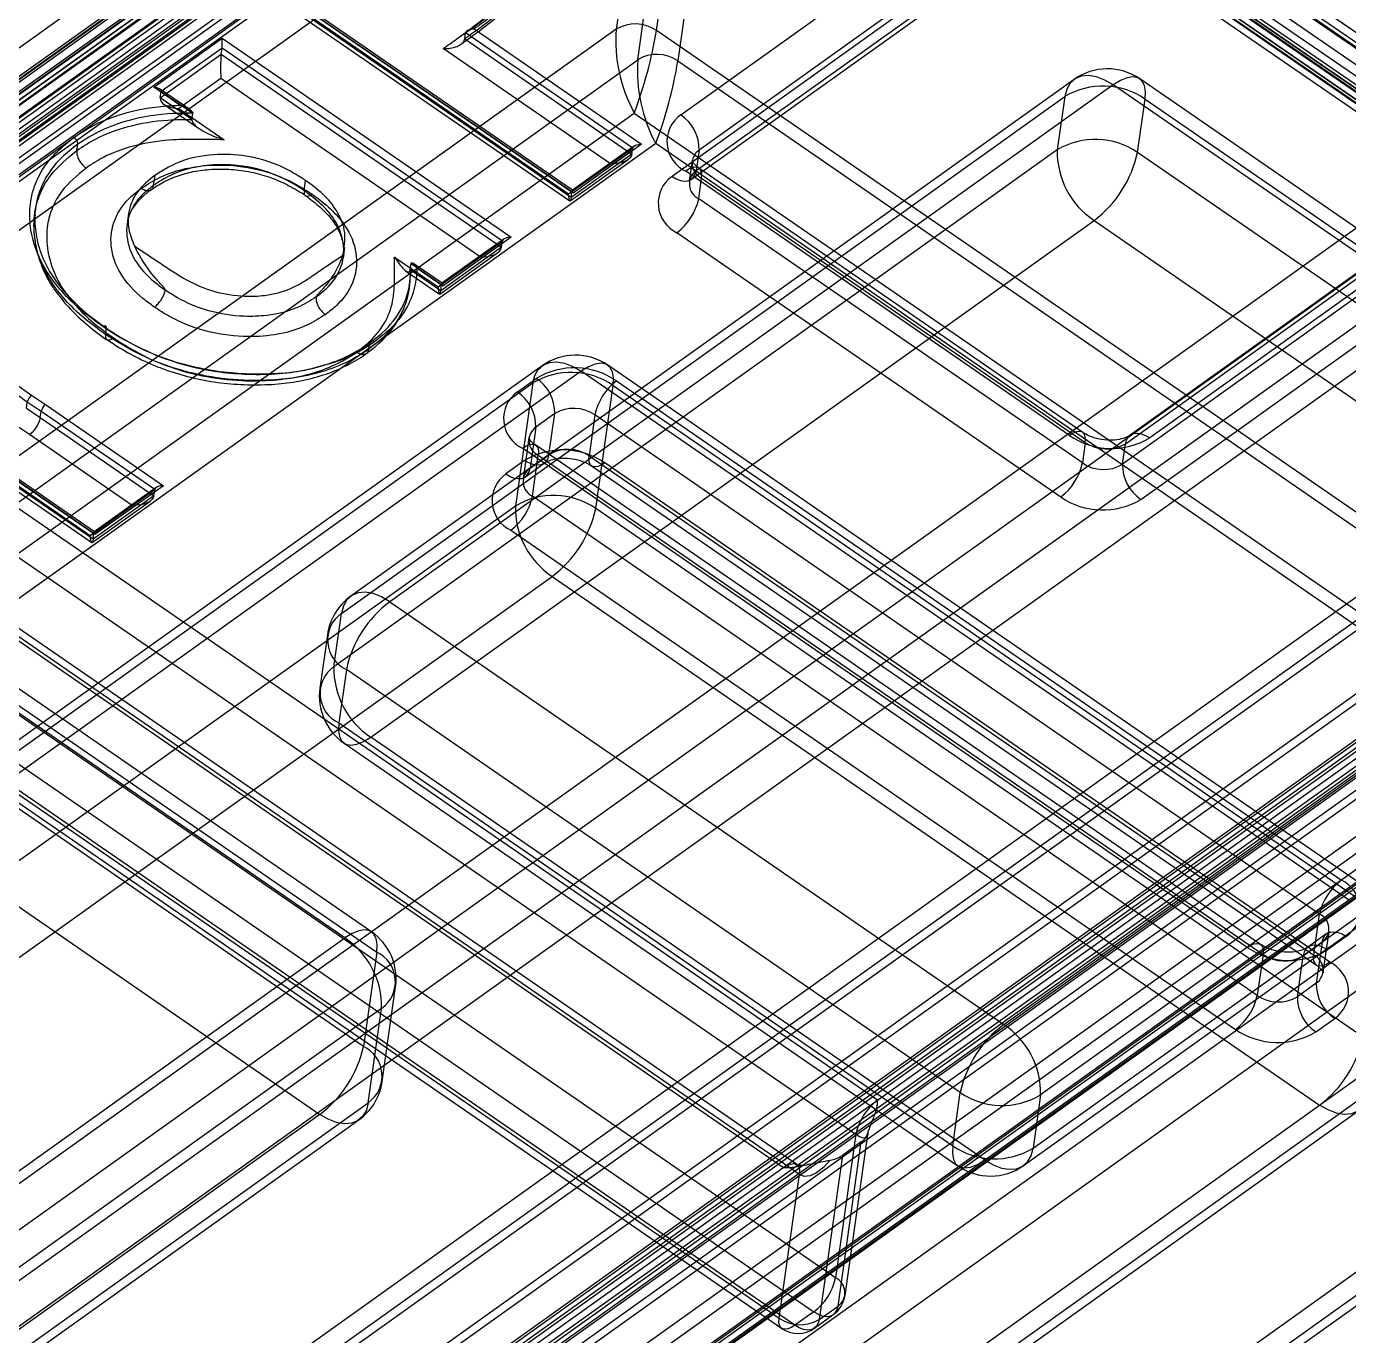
# Model space of a CAD drawing. Header units: inches. Extents: x -1.33 to 1.18, y -0.89 to 1.54.
# Drawn here: x -0.206 to 0.704, y -0.08 to 0.821 of the extents above; entities that cross this region are included whole.
import ezdxf

# ---------------------------------------------------------------- set-up
doc = ezdxf.new("R2010")
doc.units = ezdxf.units.IN
doc.header["$MEASUREMENT"] = 0

msp = doc.modelspace()

# ---------------------------------------------------------------- linework, layer by layer
at = {"color": 7, "linetype": 'Continuous', "lineweight": 25}
for p, q in [((0.23125, 1.12251), (-1.27289, 0.04774)), ((0.25748, 1.11926), (-1.11699, 0.13714)), ((-1.2166, 0.0561), (0.25132, 1.10487)), ((0.25293, 1.10782), (-1.21499, 0.05905)), ((0.25965, 1.10687), (-1.20827, 0.0581)), ((-1.15433, 0.10086), (0.24607, 1.10151)), ((1.05418, 0.56865), (0.27347, 1.10645)), ((1.05877, 0.5697), (0.27806, 1.1075)), ((0.27896, 1.10402), (1.05967, 0.56622)), ((0.24146, 1.09372), (-1.2887, 0.00048)), ((-1.19816, 0.05297), (0.26716, 1.09988)), ((1.11522, 0.50759), (0.26407, 1.09391)), ((0.26716, 1.09988), (1.04494, 0.5641)), ((-1.29193, -0.00543), (0.23823, 1.08781)), ((0.2549, 1.09182), (-1.27526, -0.00142)), ((0.21183, 1.08713), (-1.18858, 0.08648)), ((0.21345, 1.09009), (-1.18696, 0.08944)), ((-1.18173, 0.08936), (0.21868, 1.09001)), ((-1.1608, 0.08905), (0.23961, 1.08969)), ((0.23823, 1.08781), (0.20028, 0.81946)), ((0.22792, 0.81862), (0.26587, 1.08696)), ((1.10605, 0.5055), (0.2549, 1.09182)), ((0.26587, 1.08696), (1.11702, 0.50064)), ((0.30496, 1.08593), (1.00939, 0.60072)), ((0.31819, 1.08697), (1.02262, 0.60176)), ((1.02683, 0.59855), (0.3224, 1.08376)), ((0.24057, 1.07777), (-1.25061, 0.01226)), ((-1.2415, 0.00923), (0.24968, 1.07473)), ((-1.23988, 0.01218), (0.25129, 1.07769)), ((0.26511, 1.07727), (1.07227, 0.5213)), ((1.07998, 0.52082), (0.27282, 1.07679)), ((-1.23827, 0.01677), (0.22965, 1.06554)), ((0.24632, 1.06956), (-1.2216, 0.02079)), ((0.25405, 1.07387), (-1.17237, 0.05475)), ((0.26215, 1.06867), (-1.15908, 0.05326)), ((0.27559, 1.06678), (-1.14564, 0.05136)), ((-1.09164, 0.08867), (0.28284, 1.07079)), ((0.2151, 0.79846), (0.25405, 1.07387)), ((0.28169, 1.07303), (0.24274, 0.79762)), ((0.26601, 1.07379), (1.07317, 0.51782)), ((1.05468, 0.53091), (0.27396, 1.06871)), ((1.01544, 0.56757), (0.28169, 1.07303)), ((0.28284, 1.07079), (0.95792, 0.6058)), ((-1.22483, 0.01488), (0.24309, 1.06365)), ((-1.16232, 0.04735), (0.25892, 1.06276)), ((0.27577, 1.06177), (1.05648, 0.52397)), ((0.28493, 1.06386), (1.06565, 0.52606)), ((0.25692, 1.04864), (-1.16431, 0.03322)), ((-1.15164, 0.00899), (0.2696, 1.02441)), ((-0.36178, -0.11485), (1.14236, 0.95992)), ((0.24469, 0.76051), (0.47811, 0.92727)), ((1.16771, 0.91146), (-0.33643, -0.16331)), ((1.0238, 0.9068), (-0.37661, -0.09385)), ((0.49078, 0.90304), (0.25737, 0.73628)), ((0.1706, 0.7067), (-0.09944, 0.89269)), ((0.17019, 0.70865), (-0.09537, 0.89157)), ((0.16925, 0.70351), (-0.09491, 0.88546)), ((-0.09431, 0.8897), (0.16985, 0.70775)), ((0.47211, 0.8849), (0.2387, 0.71814)), ((0.25214, 0.71624), (0.48556, 0.88301)), ((0.25537, 0.72215), (0.48879, 0.88892)), ((-0.09226, 0.88078), (0.1684, 0.70124)), ((-0.08208, 0.87798), (0.1674, 0.70613)), ((-0.35125, -0.14231), (1.04916, 0.85834)), ((0.20028, 0.81946), (-1.32988, -0.27378)), ((0.10252, 0.81965), (0.21767, 0.74034)), ((-0.11809, 0.77956), (-0.07101, 0.8132)), ((-0.07101, 0.8132), (0.1279, 0.67619)), ((0.096, 0.81276), (0.0966, 0.81699)), ((0.096, 0.81276), (0.21115, 0.73344)), ((0.21175, 0.73768), (0.0966, 0.81699)), ((1.07907, 0.2323), (0.22792, 0.81862)), ((-0.11356, 0.77233), (-0.07166, 0.80226)), ((-0.07106, 0.8065), (-0.11296, 0.77657)), ((-0.07166, 0.80226), (-0.07106, 0.8065)), ((-0.07166, 0.80226), (0.12138, 0.6693)), ((0.12198, 0.67354), (-0.07106, 0.8065)), ((0.19633, 0.7268), (0.08119, 0.80611)), ((-1.21132, -0.22066), (0.2151, 0.79846)), ((0.24274, 0.79762), (0.97649, 0.29217)), ((-0.07181, 0.78552), (-0.10073, 0.76485)), ((0.10656, 0.66266), (-0.07181, 0.78552)), ((0.51552, 0.78488), (0.01757, 0.42911)), ((0.98338, 0.49412), (0.56074, 0.78526)), ((-0.10002, 0.76712), (-0.11809, 0.77956)), ((-0.09325, 0.76414), (-0.11402, 0.77844)), ((-0.11356, 0.77233), (-0.11296, 0.77657)), ((-0.11296, 0.77657), (-0.09121, 0.76159)), ((0.5424, 0.78109), (0.04445, 0.42532)), ((0.96504, 0.48995), (0.5424, 0.78109)), ((-0.09181, 0.75735), (-0.11356, 0.77233)), ((-0.1109, 0.76765), (-0.0867, 0.75098)), ((-0.10073, 0.76485), (-0.06952, 0.74335)), ((0.01111, 0.41729), (0.50906, 0.77306)), ((0.50906, 0.77306), (0.50387, 0.73634)), ((0.55915, 0.73465), (0.56434, 0.77137)), ((0.56434, 0.77137), (0.98698, 0.48023)), ((-1.29156, -0.31298), (0.21267, 0.76173)), ((-0.09181, 0.75735), (-0.09121, 0.76159)), ((0.21267, 0.76173), (1.03447, 0.19563)), ((0.22749, 0.74073), (-1.173, -0.25986)), ((-0.17104, 0.73601), (-0.17044, 0.74025)), ((0.16985, 0.70775), (0.21175, 0.73768)), ((0.21278, 0.73914), (0.17011, 0.70865)), ((0.21767, 0.74034), (0.1706, 0.7067)), ((0.21115, 0.73344), (0.21175, 0.73768)), ((0.93189, 0.2555), (0.22749, 0.74073)), ((0.50387, 0.73634), (0.00591, 0.38057)), ((0.1686, 0.70124), (0.20857, 0.7298)), ((0.21115, 0.73344), (0.16925, 0.70351)), ((0.25255, 0.72892), (0.25056, 0.7148)), ((0.25737, 0.73628), (0.25537, 0.72215)), ((0.98179, 0.44351), (0.55915, 0.73465)), ((0.1674, 0.70613), (0.19633, 0.7268)), ((0.51226, 0.5398), (0.24811, 0.72176)), ((0.52143, 0.54189), (0.25728, 0.72385)), ((-0.11822, 0.71197), (-0.11722, 0.71903)), ((-0.01457, 0.70835), (-0.01357, 0.71541)), ((0.25708, 0.70278), (0.25908, 0.7169)), ((0.25908, 0.7169), (0.52323, 0.53494)), ((0.16925, 0.70351), (0.16985, 0.70775)), ((0.52123, 0.52082), (0.25708, 0.70278)), ((0.55087, 0.5341), (0.78428, 0.70086)), ((0.78752, 0.70677), (0.5541, 0.54)), ((0.80096, 0.70488), (0.56754, 0.53811)), ((-0.19939, 0.69692), (-0.19998, 0.69269)), ((-0.13538, 0.69261), (-0.13638, 0.68555)), ((0.03127, 0.33211), (0.52922, 0.68787)), ((0.52922, 0.68787), (0.95186, 0.39673)), ((0.78229, 0.68674), (0.54887, 0.51997)), ((0.08008, 0.6436), (0.12198, 0.67354)), ((0.12301, 0.67499), (0.08034, 0.64451)), ((0.1279, 0.67619), (0.08083, 0.64255)), ((0.12138, 0.6693), (0.12198, 0.67354)), ((0.24212, 0.67939), (0.50627, 0.49743)), ((0.01244, 0.66217), (0.01343, 0.66923)), ((0.07883, 0.6371), (0.1188, 0.66566)), ((0.12138, 0.6693), (0.07949, 0.63936)), ((0.04777, 0.66256), (0.07763, 0.64199)), ((0.05842, 0.65387), (0.05902, 0.65811)), ((0.05902, 0.65811), (0.08008, 0.6436)), ((0.08043, 0.64451), (0.06028, 0.65838)), ((0.07763, 0.64199), (0.10656, 0.66266)), ((0.56155, 0.49574), (0.79496, 0.66251)), ((0.05528, 0.65319), (0.07863, 0.6371)), ((0.07949, 0.63936), (0.05842, 0.65387)), ((0.08083, 0.64255), (0.06322, 0.65468)), ((0.05773, 0.64147), (0.05833, 0.6457)), ((0.07949, 0.63936), (0.08008, 0.6436)), ((-0.38321, -0.36829), (0.99126, 0.61383)), ((-0.15132, 0.60938), (-0.15072, 0.61361)), ((0.95792, 0.6058), (-0.41656, -0.37632)), ((-0.38967, -0.3801), (0.9848, 0.60201)), ((-0.15856, 0.4715), (-0.35747, 0.60851)), ((-0.15896, 0.47346), (-0.3534, 0.60739)), ((-0.1599, 0.46831), (-0.35294, 0.60128)), ((-0.35234, 0.60552), (-0.1593, 0.47255)), ((0.03004, 0.59928), (0.03064, 0.60352)), ((-0.35029, 0.5966), (-0.16075, 0.46605)), ((-0.34012, 0.5938), (-0.16175, 0.47094)), ((0.14932, 0.58772), (-0.83621, -0.11641)), ((0.1762, 0.58393), (-0.80933, -0.12019)), ((0.38023, 0.082), (-0.34765, 0.58341)), ((0.7045, 0.22), (0.1762, 0.58393)), ((0.72284, 0.22418), (0.19454, 0.5881)), ((-0.84267, -0.12822), (0.14286, 0.5759)), ((1.00921, 0.57587), (-0.3912, -0.42478)), ((0.14286, 0.5759), (0.13087, 0.49116)), ((0.13229, 0.56975), (0.14525, 0.57901)), ((0.18616, 0.48947), (0.19814, 0.57421)), ((0.19814, 0.57421), (0.72644, 0.21029)), ((0.20054, 0.57732), (0.69949, 0.23361)), ((-0.41776, -0.45005), (1.00347, 0.56537)), ((-0.20215, 0.5674), (-0.1926, 0.56101)), ((1.04494, 0.5641), (-0.42039, -0.48281)), ((-0.41288, -0.4898), (1.05504, 0.55897)), ((-0.36262, 0.56002), (0.36526, 0.05861)), ((-0.20573, 0.55847), (-0.20513, 0.56271)), ((-0.20573, 0.55847), (-0.19617, 0.55208)), ((-0.19557, 0.55632), (-0.20513, 0.56271)), ((-0.19617, 0.55208), (-0.19557, 0.55632)), ((-0.11741, 0.50248), (-0.19557, 0.55632)), ((-0.1926, 0.56101), (-0.11148, 0.50514)), ((1.02166, 0.55322), (-0.41055, -0.47004)), ((-0.40927, -0.47092), (1.01715, 0.5482)), ((1.06138, 0.54685), (-0.40654, -0.50192)), ((-0.20359, 0.54035), (-0.21316, 0.54674)), ((-0.19617, 0.55208), (-0.11801, 0.49825)), ((0.15793, 0.55478), (0.14496, 0.54551)), ((0.15394, 0.52653), (0.15793, 0.55478)), ((0.18557, 0.55393), (0.18158, 0.52569)), ((0.68452, 0.21023), (0.18557, 0.55393)), ((-0.41249, 0.53708), (0.31539, 0.03567)), ((1.01615, 0.54114), (-0.40509, -0.47428)), ((0.32456, 0.03776), (-0.40332, 0.53917)), ((-0.13283, 0.49161), (-0.20359, 0.54035)), ((0.14015, 0.53816), (0.13615, 0.50991)), ((0.14496, 0.54551), (0.14097, 0.51727)), ((0.32636, 0.03082), (-0.40152, 0.53222)), ((1.02878, 0.53202), (-0.37163, -0.46863)), ((0.63465, 0.18729), (0.1357, 0.531)), ((0.64382, 0.18938), (0.14487, 0.53308)), ((0.52323, 0.53494), (0.52123, 0.52082)), ((0.54887, 0.51997), (0.55087, 0.5341)), ((0.99748, 0.523), (-0.42375, -0.49242)), ((-0.41031, -0.49431), (1.01092, 0.52111)), ((-0.40708, -0.4884), (1.01415, 0.52702)), ((-0.36674, -0.4796), (1.03367, 0.52105)), ((0.13726, 0.52252), (0.1243, 0.51325)), ((0.13774, 0.51136), (0.1507, 0.52062)), ((0.14097, 0.51727), (0.15394, 0.52653)), ((0.14268, 0.49789), (0.14667, 0.52614)), ((0.14667, 0.52614), (0.64562, 0.18243)), ((0.18158, 0.52569), (0.68053, 0.18198)), ((0.6915, 0.17712), (0.19255, 0.52083)), ((1.07313, 0.51161), (-0.41805, -0.5539)), ((-0.41153, -0.53723), (1.05638, 0.51154)), ((-0.39235, -0.55877), (1.11179, 0.516)), ((0.18338, 0.51874), (0.68233, 0.17503)), ((0.01345, 0.1938), (-0.43561, 0.50313)), ((-0.42411, -0.58774), (1.10605, 0.5055)), ((0.03179, 0.19797), (-0.41727, 0.50731)), ((-0.39882, -0.57059), (1.10533, 0.50418)), ((-0.1593, 0.47255), (-0.11741, 0.50248)), ((-0.11638, 0.50394), (-0.15904, 0.47346)), ((-0.11148, 0.50514), (-0.15856, 0.4715)), ((-0.11801, 0.49825), (-0.11741, 0.50248)), ((-0.41367, 0.49341), (0.03539, 0.18408)), ((-0.4092, -0.56729), (1.08197, 0.49821)), ((-0.16175, 0.47094), (-0.13283, 0.49161)), ((-0.16055, 0.46605), (-0.12059, 0.4946)), ((-0.11801, 0.49825), (-0.1599, 0.46831)), ((0.64163, 0.15419), (0.14268, 0.49789)), ((0.13087, 0.49116), (-0.85466, -0.21296)), ((1.06906, 0.48731), (-0.39886, -0.56146)), ((0.71446, 0.12555), (0.18616, 0.48947)), ((0.46709, 0.13418), (0.96504, 0.48995)), ((1.11873, 0.48127), (-0.41143, -0.61197)), ((0.12771, 0.4745), (0.62666, 0.1308)), ((-0.1599, 0.46831), (-0.1593, 0.47255)), ((0.35128, -0.04025), (-0.3766, 0.46115)), ((-0.8293, -0.26143), (0.15623, 0.44269)), ((-0.39156, 0.43777), (0.33632, -0.06364)), ((0.15623, 0.44269), (0.68453, 0.07877)), ((0.9904, 0.44148), (0.49245, 0.08572)), ((0.0262, 0.11911), (-0.42285, 0.42845)), ((-0.4155, 0.43336), (0.31238, -0.06805)), ((0.32335, -0.07291), (-0.40453, 0.4285)), ((-0.4137, 0.42641), (0.31418, -0.07499)), ((0.04445, 0.42532), (0.46709, 0.13418)), ((0.00591, 0.38057), (0.01111, 0.41729)), ((0.00148, 0.40259), (-0.00372, 0.36587)), ((0.48726, 0.049), (0.98521, 0.40476)), ((-0.28103, -0.48412), (0.95186, 0.39673)), ((0.48079, 0.03718), (0.97874, 0.39295)), ((-0.45278, 0.38167), (-0.00373, 0.07233)), ((0.01452, 0.37855), (0.00933, 0.34182)), ((0.43716, 0.08741), (0.01452, 0.37855)), ((0.00933, 0.34182), (0.43197, 0.05068)), ((0.01293, 0.32793), (0.43557, 0.03679)), ((0.45391, 0.04097), (0.03127, 0.33211)), ((0.9782, 0.27279), (-0.44822, -0.74633)), ((-0.4686, -0.74509), (0.93189, 0.2555)), ((-0.45276, -0.75677), (0.96981, 0.2596)), ((-0.44938, -0.88032), (1.08078, 0.21292)), ((0.68053, 0.18198), (0.68452, 0.21023)), ((-0.68679, -0.3065), (0.01345, 0.1938)), ((1.03447, 0.19563), (-0.46976, -0.87908)), ((-0.45391, -0.89076), (1.07239, 0.19973)), ((0.68946, 0.19676), (0.67649, 0.1875)), ((0.68705, 0.16996), (0.69105, 0.19821)), ((0.7029, 0.19487), (0.68994, 0.1856)), ((0.03539, 0.18408), (0.0262, 0.11911)), ((0.64562, 0.18243), (0.64163, 0.15419)), ((0.67326, 0.18159), (0.68623, 0.19085)), ((0.68623, 0.19085), (0.68224, 0.16261)), ((0.66927, 0.15334), (0.67326, 0.18159)), ((0.72986, 0.17154), (-0.25567, -0.53258)), ((0.03925, 0.09507), (0.04844, 0.16004)), ((0.68224, 0.16261), (0.66927, 0.15334)), ((0.03881, 0.14533), (-0.66144, -0.35497)), ((0.02962, 0.08036), (0.03881, 0.14533)), ((0.68195, 0.12911), (0.69491, 0.13837)), ((0.43197, 0.05068), (0.43716, 0.08741)), ((0.49245, 0.08572), (0.48726, 0.049)), ((-0.67063, -0.41993), (0.02962, 0.08036)), ((-0.00373, 0.07233), (-0.70397, -0.42796)), ((-0.67709, -0.43175), (0.02315, 0.06855)), ((0.36526, 0.05861), (0.35128, -0.04025)), ((0.35781, -0.05228), (0.37344, 0.05827)), ((0.35299, -0.05963), (0.36897, 0.05336)), ((0.36897, 0.05336), (0.356, 0.0441)), ((0.356, 0.0441), (0.34002, -0.06889)), ((0.31238, -0.06805), (0.32636, 0.03082)), ((0.33632, -0.06364), (0.32335, -0.07291)), ((0.34002, -0.06889), (0.35299, -0.05963)), ((0.33679, -0.0748), (0.34976, -0.06554))]:
    msp.add_line(p, q, dxfattribs=at)
at = {"color": 7, "linetype": 'Continuous', "lineweight": 25, "flags": 128}
for points in [[(0.5424, 0.78109), (0.5366, 0.78449), (0.53087, 0.78668), (0.52542, 0.78756), (0.52048, 0.78711), (0.51622, 0.78535), (0.51282, 0.78233), (0.5104, 0.77818), (0.50906, 0.77306)], [(0.56434, 0.77137), (0.56462, 0.77653), (0.5639, 0.78077), (0.56219, 0.78394), (0.55957, 0.78592), (0.55614, 0.78662), (0.55202, 0.78603), (0.54739, 0.78416), (0.5424, 0.78109)], [(-0.11809, 0.77956), (-0.11702, 0.77947), (-0.116, 0.77928), (-0.11508, 0.77899), (-0.11429, 0.77861), (-0.11367, 0.77817), (-0.11322, 0.77766), (-0.11299, 0.77712), (-0.11296, 0.77657)], [(-0.11356, 0.77233), (-0.11349, 0.77095), (-0.11289, 0.7696), (-0.11178, 0.76834), (-0.11021, 0.76721), (-0.10824, 0.76627), (-0.10595, 0.76555), (-0.10341, 0.76507), (-0.10073, 0.76485)], [(0.21175, 0.73768), (0.21193, 0.73823), (0.21232, 0.73875), (0.2129, 0.73922), (0.21365, 0.73963), (0.21454, 0.73995), (0.21553, 0.74019), (0.21659, 0.74031), (0.21767, 0.74034)], [(0.21115, 0.73344), (0.21069, 0.73207), (0.20971, 0.73077), (0.20826, 0.72959), (0.20639, 0.72857), (0.20417, 0.72776), (0.20169, 0.72718), (0.19904, 0.72686), (0.19633, 0.7268)], [(0.2387, 0.71814), (0.2416, 0.71644), (0.24447, 0.71534), (0.24719, 0.7149), (0.24966, 0.71513), (0.25179, 0.71601), (0.25349, 0.71752), (0.2547, 0.71959), (0.25537, 0.72215)], [(0.25908, 0.7169), (0.25922, 0.71948), (0.25885, 0.7216), (0.258, 0.72319), (0.25669, 0.72418), (0.25497, 0.72453), (0.25292, 0.72423), (0.2506, 0.7233), (0.24811, 0.72176)], [(0.16925, 0.70351), (0.16904, 0.70232), (0.16881, 0.70154), (0.16856, 0.70122), (0.1683, 0.70135), (0.16804, 0.70194), (0.1678, 0.70296), (0.16759, 0.70438), (0.1674, 0.70613)], [(0.1706, 0.7067), (0.17052, 0.7074), (0.17043, 0.70796), (0.17034, 0.70837), (0.17024, 0.70861), (0.17013, 0.70866), (0.17003, 0.70853), (0.16994, 0.70822), (0.16985, 0.70775)], [(0.1279, 0.67619), (0.12682, 0.67617), (0.12576, 0.67604), (0.12477, 0.67581), (0.12388, 0.67548), (0.12313, 0.67508), (0.12255, 0.6746), (0.12216, 0.67408), (0.12198, 0.67354)], [(0.10656, 0.66266), (0.10927, 0.66271), (0.11192, 0.66303), (0.1144, 0.66361), (0.11662, 0.66443), (0.11849, 0.66545), (0.11994, 0.66663), (0.12092, 0.66793), (0.12138, 0.6693)], [(0.07763, 0.64199), (0.07782, 0.64024), (0.07804, 0.63882), (0.07828, 0.6378), (0.07853, 0.63721), (0.07879, 0.63707), (0.07904, 0.6374), (0.07927, 0.63817), (0.07949, 0.63936)], [(0.08008, 0.6436), (0.08017, 0.64408), (0.08026, 0.64439), (0.08036, 0.64452), (0.08047, 0.64446), (0.08057, 0.64423), (0.08066, 0.64382), (0.08075, 0.64325), (0.08083, 0.64255)], [(0.14286, 0.5759), (0.1442, 0.58102), (0.14662, 0.58517), (0.15002, 0.58819), (0.15428, 0.58995), (0.15922, 0.5904), (0.16466, 0.58952), (0.1704, 0.58733), (0.1762, 0.58393)], [(0.19814, 0.57421), (0.19842, 0.57937), (0.1977, 0.58361), (0.19599, 0.58678), (0.19337, 0.58876), (0.18994, 0.58946), (0.18582, 0.58887), (0.18118, 0.587), (0.1762, 0.58393)], [(0.52323, 0.53494), (0.52337, 0.53752), (0.523, 0.53964), (0.52215, 0.54123), (0.52084, 0.54221), (0.51913, 0.54257), (0.51707, 0.54227), (0.51475, 0.54133), (0.51226, 0.5398)], [(0.55087, 0.5341), (0.55154, 0.53666), (0.55275, 0.53873), (0.55445, 0.54024), (0.55658, 0.54112), (0.55905, 0.54135), (0.56177, 0.5409), (0.56464, 0.53981), (0.56754, 0.53811)], [(0.1357, 0.531), (0.13819, 0.53253), (0.14051, 0.53347), (0.14257, 0.53376), (0.14428, 0.53341), (0.14559, 0.53242), (0.14645, 0.53084), (0.14681, 0.52872), (0.14667, 0.52614)], [(0.15394, 0.52653), (0.15326, 0.52397), (0.15205, 0.52189), (0.15035, 0.52039), (0.14823, 0.5195), (0.14575, 0.51928), (0.14303, 0.51972), (0.14016, 0.52082), (0.13726, 0.52252)], [(0.19255, 0.52083), (0.19006, 0.51929), (0.18774, 0.51836), (0.18568, 0.51806), (0.18396, 0.51841), (0.18265, 0.5194), (0.1818, 0.52099), (0.18144, 0.52311), (0.18158, 0.52569)], [(0.1243, 0.51325), (0.1272, 0.51155), (0.13006, 0.51046), (0.13279, 0.51002), (0.13526, 0.51024), (0.13739, 0.51112), (0.13909, 0.51263), (0.1403, 0.5147), (0.14097, 0.51727)], [(-0.11148, 0.50514), (-0.11257, 0.50512), (-0.11363, 0.50499), (-0.11462, 0.50476), (-0.11551, 0.50443), (-0.11626, 0.50403), (-0.11684, 0.50355), (-0.11722, 0.50303), (-0.11741, 0.50248)], [(-0.11801, 0.49825), (-0.11847, 0.49688), (-0.11944, 0.49558), (-0.12089, 0.4944), (-0.12276, 0.49338), (-0.12498, 0.49256), (-0.12746, 0.49198), (-0.13011, 0.49166), (-0.13283, 0.49161)], [(-0.15856, 0.4715), (-0.15863, 0.4722), (-0.15872, 0.47277), (-0.15882, 0.47318), (-0.15892, 0.47341), (-0.15902, 0.47347), (-0.15912, 0.47334), (-0.15922, 0.47303), (-0.1593, 0.47255)], [(-0.1599, 0.46831), (-0.16011, 0.46712), (-0.16035, 0.46635), (-0.1606, 0.46602), (-0.16086, 0.46616), (-0.16111, 0.46675), (-0.16135, 0.46777), (-0.16157, 0.46918), (-0.16175, 0.47094)], [(0.04445, 0.42532), (0.03865, 0.42872), (0.03292, 0.43091), (0.02747, 0.43179), (0.02253, 0.43134), (0.01827, 0.42958), (0.01487, 0.42656), (0.01245, 0.42242), (0.01111, 0.41729)], [(0.00933, 0.34182), (0.00905, 0.33667), (0.00978, 0.33243), (0.01148, 0.32925), (0.0141, 0.32728), (0.01753, 0.32657), (0.02165, 0.32717), (0.02629, 0.32903), (0.03127, 0.33211)], [(0.03539, 0.18408), (0.03567, 0.18923), (0.03494, 0.19348), (0.03324, 0.19665), (0.03062, 0.19862), (0.02719, 0.19933), (0.02307, 0.19874), (0.01843, 0.19687), (0.01345, 0.1938)], [(0.68623, 0.19085), (0.6869, 0.19341), (0.68811, 0.19549), (0.68981, 0.197), (0.69194, 0.19788), (0.69441, 0.1981), (0.69714, 0.19766), (0.7, 0.19657), (0.7029, 0.19487)], [(0.63465, 0.18729), (0.63714, 0.18883), (0.63946, 0.18976), (0.64152, 0.19006), (0.64324, 0.18971), (0.64455, 0.18872), (0.6454, 0.18713), (0.64576, 0.18501), (0.64562, 0.18243)], [(0.68994, 0.1856), (0.68703, 0.1873), (0.68417, 0.1884), (0.68145, 0.18884), (0.67897, 0.18861), (0.67685, 0.18773), (0.67514, 0.18622), (0.67393, 0.18415), (0.67326, 0.18159)], [(0.6915, 0.17712), (0.68901, 0.17558), (0.68669, 0.17465), (0.68463, 0.17435), (0.68291, 0.17471), (0.6816, 0.17569), (0.68075, 0.17728), (0.68039, 0.1794), (0.68053, 0.18198)], [(0.71787, 0.0868), (0.71653, 0.08168), (0.71411, 0.07753), (0.71071, 0.07451), (0.70645, 0.07275), (0.70151, 0.0723), (0.69606, 0.07318), (0.69033, 0.07537), (0.68453, 0.07877)], [(0.02962, 0.08036), (0.02827, 0.07524), (0.02585, 0.07109), (0.02245, 0.06808), (0.0182, 0.06631), (0.01325, 0.06586), (0.00781, 0.06675), (0.00208, 0.06893), (-0.00373, 0.07233)], [(0.36526, 0.05861), (0.36768, 0.05714), (0.36974, 0.0563), (0.3714, 0.0561), (0.3726, 0.05655), (0.3733, 0.05765), (0.37349, 0.05935)], [(0.43197, 0.05068), (0.43169, 0.04553), (0.43242, 0.04129), (0.43412, 0.03811), (0.43674, 0.03614), (0.44017, 0.03543), (0.44429, 0.03603), (0.44893, 0.0379), (0.45391, 0.04097)], [(0.45391, 0.04097), (0.45971, 0.03757), (0.46545, 0.03538), (0.47089, 0.0345), (0.47583, 0.03494), (0.48009, 0.03671), (0.48349, 0.03973), (0.48591, 0.04387), (0.48726, 0.049)], [(0.31539, 0.03567), (0.31788, 0.03721), (0.3202, 0.03815), (0.32226, 0.03844), (0.32398, 0.03809), (0.32529, 0.0371), (0.32614, 0.03552), (0.3265, 0.03339), (0.32636, 0.03082)], [(0.34755, 0.04082), (0.34288, 0.03572), (0.33823, 0.03204), (0.3338, 0.02995), (0.32978, 0.02953), (0.32636, 0.03082)], [(0.33632, -0.06364), (0.33922, -0.06534), (0.34209, -0.06644), (0.34481, -0.06688), (0.34728, -0.06665), (0.34941, -0.06577), (0.35111, -0.06426), (0.35232, -0.06219), (0.35299, -0.05963)], [(0.32335, -0.07291), (0.32086, -0.07444), (0.31854, -0.07538), (0.31648, -0.07567), (0.31477, -0.07532), (0.31346, -0.07433), (0.3126, -0.07275), (0.31224, -0.07063), (0.31238, -0.06805)], [(0.34002, -0.06889), (0.33935, -0.07145), (0.33814, -0.07353), (0.33644, -0.07504), (0.33431, -0.07592), (0.33184, -0.07614), (0.32912, -0.0757), (0.32625, -0.07461), (0.32335, -0.07291)]]:
    msp.add_lwpolyline(points, dxfattribs=at)
at = {"color": 7, "linetype": 'Continuous', "lineweight": 25}
for centre, radius, start, end in [((0.30584, 0.81192), 0.10583, 175.91281, 208.30932), ((0.21344, 0.79754), 0.02558, 55.52131, 120.97989), ((-0.10588, 0.81015), 0.03501, 354.01563, 4.99772), ((-0.06019, 0.86539), 0.29189, 339.19823, 350.77882), ((0.01424, 0.79315), 0.08638, 173.94329, 185.07007), ((0.22826, 0.77653), 0.02558, 55.52131, 120.97989), ((0.32103, 0.791), 0.10619, 175.96974, 208.25239), ((-0.04794, 0.84508), 0.29453, 339.25048, 350.72657), ((0.53841, 0.75284), 0.03937, 55.43862, 125.54433), ((0.53539, 0.72921), 0.05115, 55.52131, 120.97989), ((0.25772, 0.74213), 0.02253, 125.33438, 244.73931), ((0.22904, 0.73689), 0.02834, 358.76366, 56.47056), ((0.53019, 0.69249), 0.05115, 55.52131, 120.97989), ((0.26388, 0.72709), 0.01126, 125.33438, 244.73931), ((0.56052, 0.73512), 0.05667, 178.76366, 236.47056), ((0.4818, 0.75118), 0.0791, 306.83596, 347.93825), ((0.26189, 0.71296), 0.01126, 125.33438, 244.73931), ((0.25173, 0.69976), 0.02253, 125.33438, 244.73931), ((0.21841, 0.71104), 0.03955, 306.83596, 347.93825), ((0.17221, 0.55568), 0.03937, 55.43862, 125.54433), ((0.16918, 0.53205), 0.05115, 55.52131, 120.97989), ((0.17158, 0.53516), 0.05115, 55.52131, 120.97989), ((0.1296, 0.55539), 0.02834, 358.76366, 56.47056), ((0.22425, 0.54567), 0.03955, 126.83596, 167.93825), ((0.14531, 0.55137), 0.02253, 125.33438, 244.73931), ((0.11663, 0.54612), 0.02834, 358.76366, 56.47056), ((-0.18774, 0.55466), 0.008, 127.38881, 168.00832), ((0.17109, 0.53285), 0.02558, 55.52131, 120.97989), ((-0.21566, 0.5562), 0.01993, 307.30829, 348.08884), ((0.15148, 0.53632), 0.01126, 125.33438, 244.73931), ((0.54121, 0.58196), 0.05115, 235.52131, 300.97989), ((0.16359, 0.47866), 0.05115, 55.52131, 120.97989), ((0.1671, 0.5046), 0.02558, 55.52131, 120.97989), ((0.53771, 0.55602), 0.02558, 235.52131, 300.97989), ((0.48256, 0.52908), 0.03955, 306.83596, 347.93825), ((0.53571, 0.5419), 0.02558, 235.52131, 300.97989), ((0.5772, 0.51936), 0.02834, 178.76366, 236.47056), ((0.13732, 0.49487), 0.02253, 125.33438, 244.73931), ((0.14748, 0.50808), 0.01126, 125.33438, 244.73931), ((0.104, 0.50616), 0.03955, 306.83596, 347.93825), ((0.1572, 0.44731), 0.05115, 55.52131, 120.97989), ((0.53522, 0.53959), 0.05115, 235.52131, 300.97989), ((0.18753, 0.48994), 0.05667, 178.76366, 236.47056), ((0.10881, 0.506), 0.0791, 306.83596, 347.93825), ((0.04046, 0.39707), 0.03937, 125.54433, 171.95058), ((0.09187, 0.36202), 0.0791, 126.83596, 167.93825), ((0.02414, 0.39892), 0.02253, 125.33438, 244.73931), ((0.01894, 0.3622), 0.02253, 125.33438, 244.73931), ((0.06257, 0.37935), 0.05667, 178.76366, 236.47056), ((0.03526, 0.36035), 0.03937, 171.95058, 235.43862), ((0.7232, 0.20196), 0.03955, 126.83596, 167.93825), ((0.68988, 0.21324), 0.02253, 305.33438, 64.73931), ((0.67972, 0.20004), 0.01126, 305.33438, 64.73931), ((-0.01785, 0.14655), 0.05667, 358.76366, 56.47056), ((0.00946, 0.16555), 0.03937, 351.95058, 55.43862), ((0.02578, 0.16371), 0.02253, 305.33438, 64.73931), ((0.66361, 0.22946), 0.05115, 235.52131, 300.97989), ((0.6601, 0.20351), 0.02558, 235.52131, 300.97989), ((0.67572, 0.17179), 0.01126, 305.33438, 64.73931), ((0.68189, 0.15675), 0.02253, 305.33438, 64.73931), ((0.71057, 0.16199), 0.02834, 178.76366, 236.47056), ((0.60295, 0.16245), 0.03955, 306.83596, 347.93825), ((0.6561, 0.17527), 0.02558, 235.52131, 300.97989), ((0.6976, 0.15273), 0.02834, 178.76366, 236.47056), ((0.51451, 0.07088), 0.0791, 126.83596, 167.93825), ((0.43579, 0.08694), 0.05667, 358.76366, 56.47056), ((0.65562, 0.17296), 0.05115, 235.52131, 300.97989), ((-0.05115, 0.13564), 0.0791, 306.83596, 347.93825), ((0.01659, 0.09874), 0.02253, 305.33438, 64.73931), ((0.63711, 0.14207), 0.0791, 306.83596, 347.93825), ((0.00027, 0.10058), 0.03937, 305.54433, 351.95058), ((0.40394, 0.05035), 0.03955, 126.83596, 167.93825), ((0.46612, 0.12957), 0.05115, 235.52131, 300.97989), ((0.36254, 0.06291), 0.01151, 303.9519, 341.97083), ((0.46093, 0.09285), 0.05115, 235.52131, 300.97989), ((0.34474, 0.06059), 0.01997, 278.09045, 304.31614), ((0.45791, 0.06921), 0.03937, 235.43862, 305.54433), ((0.31261, -0.03199), 0.03955, 306.83596, 347.93825), ((0.34648, -0.05044), 0.01126, 305.33438, 64.73931), ((0.33831, -0.04952), 0.01969, 305.54433, 351.95058), ((0.32686, -0.04697), 0.02558, 235.52131, 300.97989), ((0.32535, -0.05878), 0.01969, 235.43862, 305.54433)]:
    msp.add_arc(centre, radius, start, end, dxfattribs=at)
for points, knots in [([(0.09341, 0.8091), (0.09417, 0.80965), (0.10296, 0.81593), (0.1161, 0.82587), (0.13075, 0.83804), (0.13622, 0.84471), (0.1382, 0.84713)], [0, 0, 0, 0, 0.0470021, 0.5431578, 0.8343362, 1, 1, 1, 1]), ([(0.13953, 0.8495), (0.13664, 0.84628), (0.13031, 0.8392), (0.11636, 0.82782), (0.10459, 0.8189), (0.09697, 0.81345), (0.096, 0.81276)], [0, 0, 0, 0, 0.237502, 0.52126, 0.93895, 1, 1, 1, 1]), ([(0.0966, 0.81699), (0.09909, 0.81878), (0.10671, 0.82424), (0.11796, 0.83291), (0.13051, 0.8431), (0.13689, 0.85016), (0.14013, 0.85374)], [0, 0, 0, 0, 0.156928, 0.478765, 0.735463, 1, 1, 1, 1]), ([(0.14404, 0.8551), (0.1439, 0.85492), (0.14088, 0.85108), (0.13386, 0.84409), (0.12148, 0.8338), (0.11093, 0.82572), (0.10416, 0.82083), (0.10252, 0.81965)], [0, 0, 0, 0, 0.013214, 0.284351, 0.555174, 0.892421, 1, 1, 1, 1]), ([(0.08119, 0.80611), (0.08432, 0.80834), (0.09402, 0.81525), (0.10767, 0.82555), (0.1211, 0.83649), (0.1271, 0.84316), (0.12975, 0.84611)], [0, 0, 0, 0, 0.178554, 0.552776, 0.802319, 1, 1, 1, 1]), ([(0.0966, 0.81699), (0.09667, 0.81724), (0.09682, 0.81774), (0.09757, 0.81847), (0.09883, 0.81916), (0.10056, 0.81959), (0.10187, 0.81967), (0.1025, 0.81965), (0.10252, 0.81965)], [0, 0, 0, 0, 0.1400961, 0.2795362, 0.4761231, 0.7488558, 0.9894817, 1, 1, 1, 1]), ([(0.08119, 0.80611), (0.08123, 0.80611), (0.08279, 0.80606), (0.08608, 0.80625), (0.09043, 0.80735), (0.09358, 0.80907), (0.09544, 0.81088), (0.09581, 0.81213), (0.096, 0.81276)], [0, 0, 0, 0, 0.006651, 0.251268, 0.52395, 0.720501, 0.859922, 1, 1, 1, 1]), ([(-0.17298, 0.74509), (-0.16768, 0.74848), (-0.15684, 0.75541), (-0.13412, 0.7635), (-0.1143, 0.76669), (-0.10172, 0.76707), (-0.10002, 0.76712)], [0, 0, 0, 0, 0.268639, 0.548678, 0.938989, 1, 1, 1, 1]), ([(-0.10002, 0.76712), (-0.09999, 0.76711), (-0.09805, 0.76655), (-0.09532, 0.76549), (-0.09257, 0.76373), (-0.09158, 0.76272), (-0.09121, 0.76206), (-0.09121, 0.76173), (-0.09121, 0.76159)], [0, 0, 0, 0, 0.00812, 0.54898, 0.77455, 0.882415, 0.947645, 1, 1, 1, 1]), ([(-0.17104, 0.73601), (-0.16677, 0.7388), (-0.1564, 0.74557), (-0.13542, 0.75331), (-0.1125, 0.75726), (-0.09736, 0.75733), (-0.09181, 0.75735)], [0, 0, 0, 0, 0.204099, 0.495729, 0.81488, 1, 1, 1, 1]), ([(-0.09121, 0.76159), (-0.09576, 0.76159), (-0.11089, 0.76159), (-0.13286, 0.75805), (-0.15483, 0.75023), (-0.16531, 0.74353), (-0.17044, 0.74025)], [0, 0, 0, 0, 0.151613, 0.504138, 0.757217, 1, 1, 1, 1]), ([(-0.09181, 0.75735), (-0.0918, 0.75698), (-0.0918, 0.75616), (-0.09088, 0.75453), (-0.08841, 0.752), (-0.08141, 0.74752), (-0.0745, 0.74484), (-0.06957, 0.74336), (-0.06952, 0.74335)], [0, 0, 0, 0, 0.051788, 0.116308, 0.222929, 0.445334, 0.994844, 1, 1, 1, 1]), ([(-0.15292, 0.61458), (-0.15804, 0.6183), (-0.16845, 0.62586), (-0.18164, 0.63873), (-0.19238, 0.65276), (-0.19972, 0.66765), (-0.20337, 0.68268), (-0.20381, 0.69742), (-0.20073, 0.71148), (-0.19436, 0.72435), (-0.18484, 0.73562), (-0.17694, 0.74193), (-0.17298, 0.74509)], [0, 0, 0, 0, 0.1011189, 0.2056061, 0.3100439, 0.4147687, 0.5195318, 0.6190352, 0.7182726, 0.8174693, 0.9086214, 1, 1, 1, 1]), ([(-0.17044, 0.74025), (-0.17431, 0.73726), (-0.18212, 0.73123), (-0.19099, 0.72024), (-0.19737, 0.70783), (-0.20027, 0.69418), (-0.19983, 0.6799), (-0.19646, 0.66531), (-0.18925, 0.65092), (-0.17879, 0.63723), (-0.16596, 0.62467), (-0.15574, 0.61725), (-0.15072, 0.61361)], [0, 0, 0, 0, 0.090216, 0.182236, 0.279461, 0.379867, 0.479399, 0.582507, 0.688695, 0.792136, 0.898021, 1, 1, 1, 1]), ([(-0.17044, 0.74025), (-0.17043, 0.74059), (-0.1704, 0.74127), (-0.17079, 0.74246), (-0.17144, 0.74362), (-0.17214, 0.74441), (-0.17267, 0.74487), (-0.17289, 0.74502), (-0.17298, 0.74509)], [0, 0, 0, 0, 0.2145797, 0.4291585, 0.6437622, 0.8584181, 0.939834, 1, 1, 1, 1]), ([(-0.06952, 0.74335), (-0.07586, 0.74345), (-0.08852, 0.74365), (-0.10992, 0.74344), (-0.13211, 0.73978), (-0.15129, 0.73265), (-0.16078, 0.72645), (-0.16469, 0.7239)], [0, 0, 0, 0, 0.1806632, 0.3609509, 0.6110778, 0.8399681, 1, 1, 1, 1]), ([(-0.15132, 0.60938), (-0.15639, 0.61305), (-0.1665, 0.62039), (-0.17931, 0.63292), (-0.18966, 0.6464), (-0.19698, 0.66087), (-0.2007, 0.67665), (-0.2008, 0.69204), (-0.19679, 0.70644), (-0.1884, 0.72156), (-0.17768, 0.73048), (-0.17104, 0.73601)], [0, 0, 0, 0, 0.103106, 0.205761, 0.310697, 0.414162, 0.520826, 0.64487, 0.740447, 0.839023, 1, 1, 1, 1]), ([(-0.17104, 0.73601), (-0.17107, 0.73516), (-0.17113, 0.73346), (-0.17016, 0.73048), (-0.16853, 0.72759), (-0.1667, 0.72551), (-0.16537, 0.72439), (-0.16483, 0.724), (-0.16469, 0.7239)], [0, 0, 0, 0, 0.214589, 0.429176, 0.643789, 0.858454, 0.96199, 1, 1, 1, 1]), ([(-0.01357, 0.71541), (-0.01929, 0.71896), (-0.03072, 0.72606), (-0.05183, 0.73237), (-0.07503, 0.73404), (-0.09875, 0.73018), (-0.11106, 0.72275), (-0.11722, 0.71903)], [0, 0, 0, 0, 0.186992, 0.373614, 0.560339, 0.779954, 1, 1, 1, 1]), ([(0.25728, 0.72385), (0.25661, 0.72435), (0.25462, 0.72582), (0.25281, 0.72813), (0.25252, 0.7293), (0.25254, 0.72903), (0.25255, 0.72889)], [0, 0, 0, 0, 0.138957, 0.411999, 0.710596, 1, 1, 1, 1]), ([(-0.16469, 0.7239), (-0.17081, 0.71883), (-0.18061, 0.71072), (-0.18823, 0.69685), (-0.19201, 0.68367), (-0.19192, 0.6695), (-0.18839, 0.65497), (-0.1818, 0.64162), (-0.17216, 0.62905), (-0.16017, 0.61735), (-0.15063, 0.61043), (-0.14583, 0.60695)], [0, 0, 0, 0, 0.160095, 0.256022, 0.351955, 0.476023, 0.580799, 0.685532, 0.789948, 0.894416, 1, 1, 1, 1]), ([(-0.12656, 0.70996), (-0.12241, 0.71262), (-0.11198, 0.71931), (-0.09234, 0.72518), (-0.06802, 0.72662), (-0.04335, 0.72317), (-0.02296, 0.71488), (-0.01265, 0.70822), (-0.00909, 0.70592)], [0, 0, 0, 0, 0.135397, 0.340382, 0.49519, 0.695618, 0.894872, 1, 1, 1, 1]), ([(-0.12, 0.70896), (-0.11712, 0.71084), (-0.11124, 0.71467), (-0.10101, 0.71895), (-0.08929, 0.72203), (-0.07653, 0.72335), (-0.06297, 0.72307), (-0.04945, 0.72104), (-0.0365, 0.7172), (-0.02448, 0.71176), (-0.01719, 0.7073), (-0.0134, 0.70499)], [0, 0, 0, 0, 0.10611, 0.216403, 0.321279, 0.433473, 0.543744, 0.658195, 0.769507, 0.880334, 1, 1, 1, 1]), ([(-0.01457, 0.70835), (-0.01781, 0.71044), (-0.02699, 0.71637), (-0.04498, 0.72373), (-0.06664, 0.72674), (-0.08797, 0.72549), (-0.10529, 0.72028), (-0.11451, 0.71436), (-0.11822, 0.71197)], [0, 0, 0, 0, 0.108268, 0.306669, 0.50507, 0.659161, 0.862629, 1, 1, 1, 1]), ([(-0.11766, 0.62813), (-0.12033, 0.63007), (-0.12969, 0.63691), (-0.14228, 0.65079), (-0.14881, 0.67007), (-0.14633, 0.68889), (-0.13688, 0.70201), (-0.1289, 0.70816), (-0.12656, 0.70996)], [0, 0, 0, 0, 0.084451, 0.296193, 0.505934, 0.71167, 0.915385, 1, 1, 1, 1]), ([(-0.11822, 0.71197), (-0.12034, 0.71034), (-0.12739, 0.70491), (-0.13572, 0.69337), (-0.13784, 0.67687), (-0.13212, 0.65994), (-0.12094, 0.64768), (-0.11261, 0.6416), (-0.11017, 0.63982)], [0, 0, 0, 0, 0.086562, 0.288635, 0.492847, 0.701369, 0.912551, 1, 1, 1, 1]), ([(-0.11722, 0.71903), (-0.12163, 0.71539), (-0.13045, 0.70812), (-0.13581, 0.69484), (-0.13614, 0.68194), (-0.13299, 0.67416), (-0.13141, 0.67027)], [0, 0, 0, 0, 0.280002, 0.55968, 0.779896, 1, 1, 1, 1]), ([(-0.12656, 0.70996), (-0.12644, 0.70987), (-0.12589, 0.70951), (-0.12451, 0.70876), (-0.12245, 0.70818), (-0.12037, 0.70851), (-0.1188, 0.70975), (-0.11841, 0.71123), (-0.11822, 0.71197)], [0, 0, 0, 0, 0.032844, 0.141672, 0.356347, 0.570927, 0.785463, 1, 1, 1, 1]), ([(0.01215, 0.66383), (0.01305, 0.66893), (0.01487, 0.67913), (0.00908, 0.69376), (-0.00092, 0.70597), (-0.00935, 0.71227), (-0.01357, 0.71541)], [0, 0, 0, 0, 0.279683, 0.559349, 0.779588, 1, 1, 1, 1]), ([(0.25055, 0.71477), (0.25055, 0.71476), (0.25055, 0.7147), (0.25021, 0.71448), (0.25154, 0.7157), (0.25214, 0.71624)], [0, 0, 0, 0, 0.0714192, 0.5815943, 1, 1, 1, 1]), ([(-0.13616, 0.68492), (-0.13607, 0.6862), (-0.13579, 0.69035), (-0.13245, 0.69676), (-0.12696, 0.70345), (-0.12191, 0.70754), (-0.11979, 0.70926)], [0, 0, 0, 0, 0.14229, 0.464139, 0.775553, 1, 1, 1, 1]), ([(-0.01457, 0.70835), (-0.01461, 0.70761), (-0.01469, 0.70612), (-0.01388, 0.70481), (-0.01246, 0.70438), (-0.01085, 0.70484), (-0.00968, 0.70551), (-0.0092, 0.70584), (-0.00909, 0.70592)], [0, 0, 0, 0, 0.214548, 0.429095, 0.643682, 0.858355, 0.966344, 1, 1, 1, 1]), ([(-0.00627, 0.63512), (-0.00391, 0.63694), (0.0033, 0.6425), (0.01158, 0.65421), (0.01389, 0.6705), (0.00896, 0.68525), (-0.00029, 0.69703), (-0.00834, 0.70384), (-0.01338, 0.70749), (-0.01457, 0.70835)], [0, 0, 0, 0, 0.095267, 0.290306, 0.489635, 0.693485, 0.823203, 0.958348, 1, 1, 1, 1]), ([(-0.01372, 0.70492), (-0.01311, 0.70448), (-0.00907, 0.70156), (-0.00236, 0.6962), (0.0051, 0.68808), (0.0101, 0.67991), (0.01252, 0.67151), (0.01314, 0.66521), (0.01222, 0.66192), (0.01204, 0.66127)], [0, 0, 0, 0, 0.03352, 0.22127, 0.398871, 0.58247, 0.761052, 0.953008, 1, 1, 1, 1]), ([(-0.00909, 0.70592), (-0.00779, 0.70499), (-0.00225, 0.70099), (0.00664, 0.69333), (0.01723, 0.68006), (0.02285, 0.66317), (0.02019, 0.64458), (0.01081, 0.63129), (0.00269, 0.62502), (0.00007, 0.623)], [0, 0, 0, 0, 0.040091, 0.171538, 0.30271, 0.508819, 0.710611, 0.906901, 1, 1, 1, 1]), ([(-0.19981, 0.69149), (-0.20012, 0.68951), (-0.20108, 0.68337), (-0.20003, 0.67259), (-0.19681, 0.65931), (-0.1907, 0.64622), (-0.18213, 0.63389), (-0.17131, 0.62221), (-0.16041, 0.61298), (-0.15327, 0.60766), (-0.15075, 0.60578)], [0, 0, 0, 0, 0.06262, 0.194167, 0.338676, 0.481064, 0.620892, 0.766591, 0.917811, 1, 1, 1, 1]), ([(-0.13141, 0.67027), (-0.12544, 0.66629), (-0.11352, 0.65833), (-0.09633, 0.64675), (-0.07672, 0.63811), (-0.05779, 0.63527), (-0.03971, 0.63592), (-0.0248, 0.63975), (-0.01286, 0.64678), (-0.00141, 0.65487), (0.00706, 0.66047), (0.01215, 0.66383)], [0, 0, 0, 0, 0.135119, 0.270078, 0.390232, 0.510625, 0.590493, 0.70369, 0.787986, 0.872723, 1, 1, 1, 1]), ([(-0.11017, 0.63982), (-0.11017, 0.63988), (-0.11016, 0.64001), (-0.11027, 0.64033), (-0.11073, 0.64113), (-0.11292, 0.64372), (-0.11956, 0.65064), (-0.12651, 0.66086), (-0.13024, 0.66802), (-0.13141, 0.67027)], [0, 0, 0, 0, 0.005424, 0.012535, 0.025743, 0.073642, 0.262879, 0.768263, 1, 1, 1, 1]), ([(0.01215, 0.66383), (0.01075, 0.66034), (0.00858, 0.65491), (0.00401, 0.64772), (0.00079, 0.64352), (-0.00157, 0.64078), (-0.0032, 0.63901), (-0.00429, 0.63783), (-0.00501, 0.63701), (-0.00555, 0.63636), (-0.00591, 0.63588), (-0.00614, 0.6355), (-0.00624, 0.63527), (-0.00626, 0.63516), (-0.00627, 0.63512)], [0, 0, 0, 0, 0.369536, 0.57485, 0.716735, 0.811772, 0.874147, 0.915328, 0.942944, 0.961789, 0.981086, 0.988929, 0.995569, 1, 1, 1, 1]), ([(0.02169, 0.59726), (0.02453, 0.59944), (0.03276, 0.60576), (0.04236, 0.61802), (0.04756, 0.63404), (0.04764, 0.64896), (0.04773, 0.65844), (0.04777, 0.66256)], [0, 0, 0, 0, 0.129812, 0.376285, 0.602191, 0.827136, 1, 1, 1, 1]), ([(0.03064, 0.60352), (0.03359, 0.60578), (0.04261, 0.6127), (0.05269, 0.6255), (0.05853, 0.64199), (0.05886, 0.65264), (0.05902, 0.65811)], [0, 0, 0, 0, 0.157213, 0.480086, 0.733135, 1, 1, 1, 1]), ([(0.04777, 0.66256), (0.04779, 0.66253), (0.04978, 0.65928), (0.05274, 0.65517), (0.05609, 0.65245), (0.05751, 0.65228), (0.05818, 0.65282), (0.05835, 0.65355), (0.05842, 0.65387)], [0, 0, 0, 0, 0.005224, 0.537067, 0.765729, 0.87724, 0.945302, 1, 1, 1, 1]), ([(0.05902, 0.65811), (0.05905, 0.65824), (0.05912, 0.65853), (0.05939, 0.65875), (0.05996, 0.65868), (0.06128, 0.6576), (0.06244, 0.65598), (0.06321, 0.6547), (0.06322, 0.65468)], [0, 0, 0, 0, 0.055083, 0.123627, 0.23598, 0.466766, 0.991761, 1, 1, 1, 1]), ([(0.05842, 0.65387), (0.05831, 0.64913), (0.05805, 0.63848), (0.05261, 0.622), (0.04212, 0.60856), (0.03311, 0.60164), (0.03004, 0.59928)], [0, 0, 0, 0, 0.231673, 0.519853, 0.836373, 1, 1, 1, 1]), ([(0.06322, 0.65468), (0.06292, 0.6511), (0.06215, 0.64218), (0.05677, 0.62707), (0.04635, 0.61381), (0.03702, 0.60666), (0.03398, 0.60432)], [0, 0, 0, 0, 0.188305, 0.468556, 0.826777, 1, 1, 1, 1]), ([(-0.11766, 0.62813), (-0.11754, 0.62821), (-0.11706, 0.62856), (-0.11584, 0.6296), (-0.11401, 0.63159), (-0.11214, 0.63437), (-0.11072, 0.63729), (-0.11035, 0.63898), (-0.11017, 0.63982)], [0, 0, 0, 0, 0.032977, 0.141668, 0.356342, 0.570923, 0.785461, 1, 1, 1, 1]), ([(-0.00627, 0.63512), (-0.01041, 0.63252), (-0.02001, 0.6265), (-0.03765, 0.62207), (-0.05869, 0.62128), (-0.08051, 0.62465), (-0.09851, 0.63223), (-0.10743, 0.63804), (-0.11017, 0.63982)], [0, 0, 0, 0, 0.151328, 0.351018, 0.489819, 0.700266, 0.907812, 1, 1, 1, 1]), ([(0.02856, 0.5964), (0.02953, 0.59712), (0.03397, 0.60043), (0.04148, 0.60708), (0.04947, 0.61715), (0.05485, 0.62842), (0.05734, 0.63688), (0.05763, 0.64121), (0.05766, 0.64167)], [0, 0, 0, 0, 0.063855, 0.290674, 0.512198, 0.748821, 0.973346, 1, 1, 1, 1]), ([(-0.23877, 0.63341), (-0.24219, 0.63107), (-0.24707, 0.62772), (-0.25163, 0.62179), (-0.2518, 0.61606), (-0.24888, 0.60714), (-0.23849, 0.59481), (-0.22156, 0.58114), (-0.20848, 0.57188), (-0.20215, 0.5674)], [0, 0, 0, 0, 0.133951, 0.191208, 0.263034, 0.34696, 0.530174, 0.772843, 1, 1, 1, 1]), ([(0.00007, 0.623), (-0.00387, 0.6205), (-0.01382, 0.61417), (-0.03334, 0.60846), (-0.05807, 0.60711), (-0.08358, 0.61099), (-0.10405, 0.61932), (-0.11428, 0.62594), (-0.11766, 0.62813)], [0, 0, 0, 0, 0.1282233, 0.3239744, 0.491722, 0.6972079, 0.9002174, 1, 1, 1, 1]), ([(-0.00627, 0.63512), (-0.0063, 0.63427), (-0.00637, 0.63257), (-0.0054, 0.62959), (-0.00376, 0.6267), (-0.00193, 0.62459), (-0.0006, 0.62347), (-0.00005, 0.62309), (0.00007, 0.623)], [0, 0, 0, 0, 0.2145433, 0.4290851, 0.6436692, 0.8583424, 0.9667247, 1, 1, 1, 1]), ([(-0.20513, 0.56271), (-0.21152, 0.56722), (-0.2248, 0.57661), (-0.23962, 0.58871), (-0.24924, 0.59896), (-0.25381, 0.60619), (-0.2562, 0.61342), (-0.25582, 0.61994), (-0.25304, 0.62403), (-0.25087, 0.62571), (-0.25038, 0.62609)], [0, 0, 0, 0, 0.24438, 0.50786, 0.611059, 0.716791, 0.814165, 0.902942, 0.978218, 1, 1, 1, 1]), ([(-0.15072, 0.61361), (-0.1507, 0.61391), (-0.15067, 0.6145), (-0.151, 0.61503), (-0.15157, 0.6152), (-0.15218, 0.61503), (-0.15264, 0.61477), (-0.15284, 0.61464), (-0.15292, 0.61458)], [0, 0, 0, 0, 0.2145753, 0.4291496, 0.6437505, 0.8584071, 0.940804, 1, 1, 1, 1]), ([(-0.13266, 0.6027), (-0.13384, 0.60325), (-0.14114, 0.60669), (-0.14754, 0.61098), (-0.15292, 0.61458)], [0, 0, 0, 0, 0.161031, 1, 1, 1, 1]), ([(-0.15072, 0.61361), (-0.14548, 0.6102), (-0.13491, 0.60332), (-0.11669, 0.59475), (-0.09662, 0.58794), (-0.07588, 0.58358), (-0.05491, 0.58169), (-0.03419, 0.5818), (-0.01363, 0.58441), (0.00564, 0.58981), (0.02028, 0.5965), (0.02793, 0.60168), (0.03064, 0.60352)], [0, 0, 0, 0, 0.101169, 0.2039, 0.310135, 0.419458, 0.516444, 0.621038, 0.728437, 0.832711, 0.94083, 1, 1, 1, 1]), ([(-0.15132, 0.60938), (-0.15136, 0.60863), (-0.15144, 0.60715), (-0.15062, 0.60583), (-0.1492, 0.6054), (-0.14761, 0.60586), (-0.14644, 0.60653), (-0.14596, 0.60686), (-0.14583, 0.60695)], [0, 0, 0, 0, 0.214584, 0.429168, 0.643778, 0.858444, 0.962594, 1, 1, 1, 1]), ([(0.03004, 0.59928), (0.02728, 0.59741), (0.01962, 0.59223), (0.00484, 0.58546), (-0.01439, 0.58014), (-0.03497, 0.57761), (-0.05885, 0.57741), (-0.08327, 0.58026), (-0.10687, 0.58667), (-0.12956, 0.59561), (-0.14329, 0.6043), (-0.15132, 0.60938)], [0, 0, 0, 0, 0.060396, 0.167348, 0.274345, 0.378966, 0.483713, 0.631005, 0.739197, 0.847421, 1, 1, 1, 1]), ([(-0.15041, 0.60583), (-0.14755, 0.60393), (-0.14003, 0.59892), (-0.12621, 0.59146), (-0.10897, 0.58434), (-0.09052, 0.57899), (-0.07197, 0.57573), (-0.05323, 0.5744), (-0.03518, 0.57478), (-0.01762, 0.57695), (-0.00135, 0.58103), (0.01365, 0.58703), (0.02309, 0.59256), (0.02776, 0.59563), (0.02845, 0.59609)], [0, 0, 0, 0, 0.05685, 0.149131, 0.249763, 0.345951, 0.440766, 0.533303, 0.629411, 0.715967, 0.808293, 0.897951, 0.984944, 1, 1, 1, 1]), ([(-0.14583, 0.60695), (-0.13832, 0.60219), (-0.12554, 0.5941), (-0.10446, 0.58578), (-0.08264, 0.57985), (-0.06007, 0.57722), (-0.03799, 0.5774), (-0.01904, 0.57971), (-0.00141, 0.58459), (0.01211, 0.59078), (0.01913, 0.59553), (0.02169, 0.59726)], [0, 0, 0, 0, 0.1546005, 0.2629371, 0.371238, 0.5185988, 0.6234683, 0.7282023, 0.8338559, 0.9394613, 1, 1, 1, 1]), ([(-0.00216, 0.5878), (-0.00535, 0.58683), (-0.01501, 0.5839), (-0.03295, 0.58203), (-0.0542, 0.58173), (-0.07583, 0.5837), (-0.09713, 0.58823), (-0.11668, 0.59456), (-0.12785, 0.60025), (-0.13266, 0.6027)], [0, 0, 0, 0, 0.079418, 0.240192, 0.401157, 0.548327, 0.711969, 0.875665, 1, 1, 1, 1]), ([(0.03398, 0.60432), (0.03118, 0.60245), (0.02335, 0.59719), (0.01136, 0.59125), (0.00125, 0.58867), (-0.00216, 0.5878)], [0, 0, 0, 0, 0.268415, 0.752863, 1, 1, 1, 1]), ([(0.03064, 0.60352), (0.03072, 0.60381), (0.03087, 0.6044), (0.0315, 0.6049), (0.03233, 0.60503), (0.03312, 0.60481), (0.03367, 0.60453), (0.03389, 0.60438), (0.03398, 0.60432)], [0, 0, 0, 0, 0.214567, 0.429134, 0.64373, 0.858387, 0.942368, 1, 1, 1, 1]), ([(0.02169, 0.59726), (0.02183, 0.59717), (0.02237, 0.59681), (0.02375, 0.59606), (0.0258, 0.59549), (0.02789, 0.59582), (0.02946, 0.59707), (0.02985, 0.59854), (0.03004, 0.59928)], [0, 0, 0, 0, 0.03641, 0.141575, 0.356242, 0.570848, 0.785423, 1, 1, 1, 1]), ([(-0.20215, 0.5674), (-0.20227, 0.56731), (-0.20246, 0.56716), (-0.20295, 0.56672), (-0.2036, 0.56601), (-0.20434, 0.56489), (-0.20491, 0.56372), (-0.20505, 0.56305), (-0.20513, 0.56271)], [0, 0, 0, 0, 0.088987, 0.141435, 0.356087, 0.570728, 0.785364, 1, 1, 1, 1]), ([(0.14487, 0.53308), (0.1442, 0.53358), (0.14222, 0.53506), (0.14041, 0.53737), (0.14011, 0.53854), (0.14013, 0.53826), (0.14014, 0.53813)], [0, 0, 0, 0, 0.138957, 0.411999, 0.710596, 1, 1, 1, 1]), ([(0.5541, 0.54), (0.55363, 0.53969), (0.55224, 0.53878), (0.5482, 0.5372), (0.5418, 0.53627), (0.53453, 0.53668), (0.52762, 0.53848), (0.52343, 0.54055), (0.52171, 0.5417), (0.52143, 0.54189)], [0, 0, 0, 0, 0.087413, 0.258942, 0.433304, 0.61413, 0.797007, 0.966763, 1, 1, 1, 1]), ([(0.1507, 0.52062), (0.15117, 0.52093), (0.15257, 0.52185), (0.1566, 0.52342), (0.163, 0.52436), (0.17027, 0.52395), (0.17719, 0.52214), (0.18138, 0.52008), (0.1831, 0.51893), (0.18338, 0.51874)], [0, 0, 0, 0, 0.087413, 0.258942, 0.433304, 0.61413, 0.797007, 0.966763, 1, 1, 1, 1]), ([(0.13615, 0.50988), (0.13615, 0.50987), (0.13614, 0.50981), (0.1358, 0.50959), (0.13714, 0.51081), (0.13774, 0.51136)], [0, 0, 0, 0, 0.0722513, 0.5819692, 1, 1, 1, 1]), ([(0.69105, 0.19824), (0.69105, 0.19824), (0.69106, 0.19831), (0.6914, 0.19853), (0.69006, 0.19731), (0.68946, 0.19676)], [0, 0, 0, 0, 0.072251, 0.581969, 1, 1, 1, 1]), ([(0.67649, 0.1875), (0.67602, 0.18719), (0.67463, 0.18627), (0.6706, 0.18469), (0.6642, 0.18376), (0.65693, 0.18417), (0.65001, 0.18598), (0.64582, 0.18804), (0.6441, 0.18919), (0.64382, 0.18938)], [0, 0, 0, 0, 0.087413, 0.258942, 0.433304, 0.61413, 0.797007, 0.966763, 1, 1, 1, 1]), ([(0.68233, 0.17503), (0.683, 0.17454), (0.68498, 0.17306), (0.68679, 0.17075), (0.68709, 0.16958), (0.68707, 0.16985), (0.68706, 0.16999)], [0, 0, 0, 0, 0.138957, 0.411999, 0.710596, 1, 1, 1, 1]), ([(0.37349, 0.05935), (0.37423, 0.06151), (0.37587, 0.06631), (0.37908, 0.07357), (0.38048, 0.0791), (0.38023, 0.08196), (0.38023, 0.082)], [0, 0, 0, 0, 0.288227, 0.63962, 0.994848, 1, 1, 1, 1]), ([(0.37373, 0.05846), (0.37373, 0.05933), (0.37372, 0.06055), (0.37432, 0.06161), (0.37449, 0.06192)], [0, 0, 0, 0, 0.71231, 1, 1, 1, 1]), ([(0.31539, 0.03567), (0.31545, 0.03567), (0.31755, 0.03561), (0.3242, 0.03599), (0.33459, 0.03836), (0.34323, 0.04), (0.34755, 0.04082)], [0, 0, 0, 0, 0.005149, 0.185308, 0.592233, 1, 1, 1, 1]), ([(0.33016, 0.03747), (0.32921, 0.03729), (0.32704, 0.03685), (0.32537, 0.03729), (0.32478, 0.03763), (0.32456, 0.03776)], [0, 0, 0, 0, 0.327258, 0.750149, 1, 1, 1, 1])]:
    msp.add_open_spline(points, degree=3, knots=knots, dxfattribs=at)

doc.saveas('drawing.dxf')
